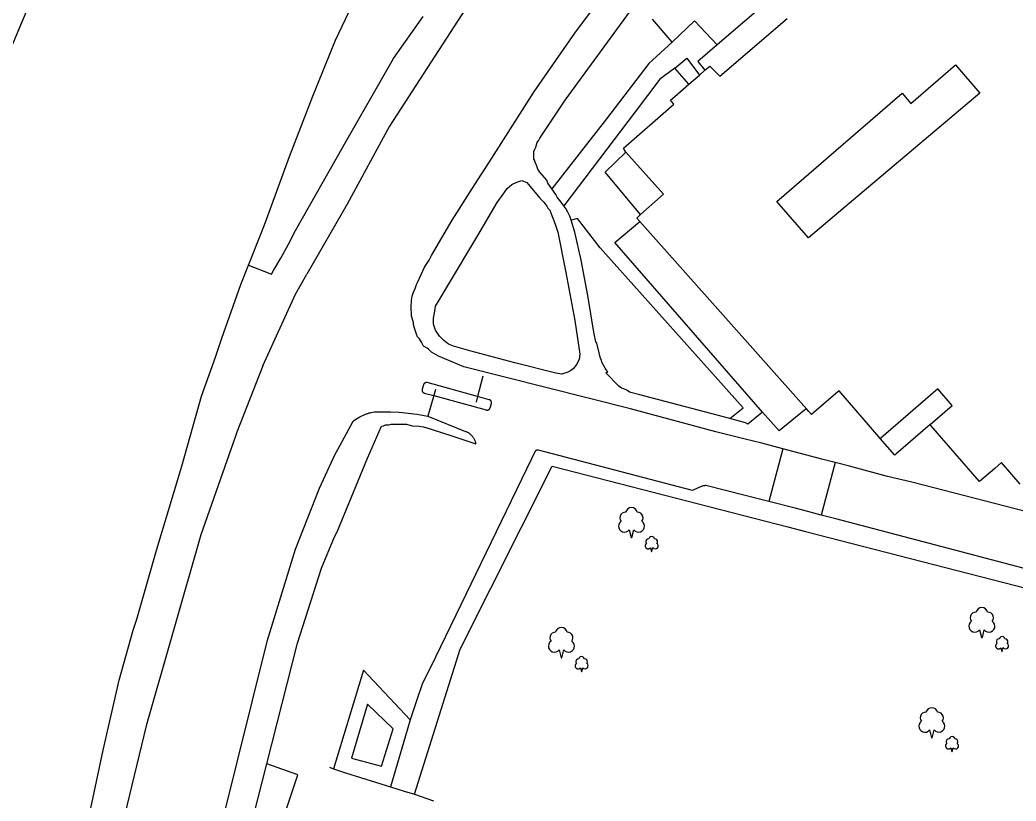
# Model space of a CAD drawing. Extents: x 427500 to 429848, y 434500 to 436505.
# Drawn here: x 429163.1 to 429262.6, y 434868.1 to 434946.2 of the extents above; entities that cross this region are included whole.
import ezdxf

# ---------------------------------------------------------------- set-up
doc = ezdxf.new("R2010")
doc.units = 0
doc.layers.add('LPTIP_Ex_Base', color=8, linetype='Continuous')

msp = doc.modelspace()

# ---------------------------------------------------------------- linework, layer by layer
at = {"layer": 'LPTIP_Ex_Base', "color": 251, "true_color": 0x636466}
for p, q in [((429165.628, 434951.629), (429160.741, 434940.027)), ((429218.5, 434944.9), (429222.55, 434950.35)), ((429194.6, 434944.2), (429196.8, 434948.8)), ((429207.95, 434947.9), (429200, 434935.6)), ((429217.55, 434938.2), (429224.7, 434948)), ((429238.4, 434948.6), (429232.724, 434943.708)), ((429200.4, 434942.35), (429203.35, 434946.55)), ((429228.226, 434943.98), (429226.25, 434946.3)), ((429230.46, 434946.131), (429228.226, 434943.98)), ((429232.724, 434943.708), (429230.46, 434946.131)), ((429233, 434940.6), (429239.7, 434946.35)), ((429214.4, 434939), (429218.5, 434944.9)), ((429192.35, 434938.6), (429194.6, 434944.2)), ((429228.226, 434943.98), (429225.883, 434941.85)), ((429232.724, 434943.708), (429230.8, 434942.05)), ((429195.35, 434933.55), (429200.4, 434942.35)), ((429228.5, 434941.4), (429229.7, 434942.4)), ((429229.7, 434942.4), (429230.95, 434940.7)), ((429230.8, 434942.05), (429231.5, 434941.2)), ((429225.883, 434941.85), (429221.66, 434936.318)), ((429228.5, 434941.4), (429226.979, 434940.284)), ((429229.9, 434939.8), (429228.5, 434941.4)), ((429230.95, 434940.7), (429231.5, 434941.2)), ((429231.5, 434941.2), (429232, 434941.6)), ((429232, 434941.6), (429233, 434940.6)), ((429252.07, 434937.875), (429256.513, 434941.711)), ((429256.513, 434941.711), (429258.945, 434938.894)), ((429226.979, 434940.284), (429224.528, 434937.026)), ((429229.9, 434939.8), (429230.95, 434940.7)), ((429210.2, 434932.4), (429214.4, 434939)), ((429228.5, 434938.55), (429229.9, 434939.8)), ((429190, 434932.55), (429192.35, 434938.6)), ((429215, 434934.4), (429217.55, 434938.2)), ((429228.05, 434938.2), (429228.5, 434938.55)), ((429228.4, 434937.8), (429228.05, 434938.2)), ((429238.67, 434928.077), (429251.194, 434938.889)), ((429258.945, 434938.894), (429241.829, 434924.418)), ((429251.194, 434938.889), (429252.07, 434937.875)), ((429224.528, 434937.026), (429217.416, 434927.615)), ((429223.35, 434933.4), (429228.4, 434937.8)), ((429221.66, 434936.318), (429216.2, 434929.324)), ((429200, 434935.6), (429195.75, 434927.8)), ((429214.6, 434933.5), (429214.75, 434933.95)), ((429214.75, 434933.95), (429214.9, 434934.2)), ((429214.9, 434934.2), (429215, 434934.4)), ((429190.6, 434925.15), (429195.35, 434933.55)), ((429214.4, 434933.05), (429214.5, 434933.3)), ((429214.4, 434932.3), (429214.4, 434933.05)), ((429214.5, 434933.3), (429214.6, 434933.5)), ((429221.55, 434931), (429223.6, 434933)), ((429223.6, 434933), (429223.35, 434933.4)), ((429227.35, 434928.8), (429223.6, 434933)), ((429187.6, 434926), (429190, 434932.55)), ((429208.5, 434929.75), (429210.2, 434932.4)), ((429214.46, 434932.18), (429214.4, 434932.3)), ((429214.55, 434932), (429214.46, 434932.18)), ((429214.7, 434931.6), (429214.55, 434932)), ((429214.8, 434931.3), (429214.7, 434931.6)), ((429215, 434931), (429214.8, 434931.3)), ((429215.7, 434930.2), (429215, 434931)), ((429225.05, 434926.75), (429221.55, 434931)), ((429212.2, 434929.75), (429212.7, 434930)), ((429212.7, 434930), (429213.2, 434930.15)), ((429213.2, 434930.15), (429213.7, 434929.95)), ((429215.8, 434929.9), (429215.7, 434930.2)), ((429206.25, 434926.2), (429208.5, 434929.75)), ((429211.35, 434928.8), (429211.75, 434929.35)), ((429211.75, 434929.35), (429212.2, 434929.75)), ((429213.7, 434929.95), (429214.05, 434929.55)), ((429214.05, 434929.55), (429215, 434928.4)), ((429216.2, 434929.324), (429215.8, 434929.9)), ((429216.6, 434928.75), (429216.2, 434929.324)), ((429210.75, 434927.95), (429211.35, 434928.8)), ((429215, 434928.4), (429215.4, 434928)), ((429215.4, 434928), (429215.7, 434927.6)), ((429216.75, 434928.5), (429216.6, 434928.75)), ((429217.15, 434928), (429216.75, 434928.5)), ((429217.416, 434927.615), (429217.15, 434928)), ((429225.05, 434926.75), (429227.35, 434928.8)), ((429241.829, 434924.418), (429238.67, 434928.077)), ((429195.75, 434927.8), (429191.75, 434920.81)), ((429208.8, 434924.65), (429210.75, 434927.95)), ((429215.7, 434927.6), (429215.8, 434927.4)), ((429215.8, 434927.4), (429216, 434927.2)), ((429216, 434927.2), (429216.2, 434926.65)), ((429217.6, 434927.35), (429217.416, 434927.615)), ((429217.8, 434927), (429217.6, 434927.35)), ((429218, 434926.6), (429217.8, 434927)), ((429187.2, 434924.95), (429187.6, 434926)), ((429204.2, 434922.65), (429206.25, 434926.2)), ((429216.2, 434926.65), (429216.4, 434926.15)), ((429216.4, 434926.15), (429216.6, 434925.6)), ((429218.15, 434926.2), (429218, 434926.6)), ((429218.773, 434926.354), (429218.15, 434926.2)), ((429218.5, 434925), (429218.15, 434926.2)), ((429221.02, 434923.436), (429218.773, 434926.354)), ((429222.5, 434923.95), (429225, 434926.05)), ((429224.7, 434926.4), (429225.05, 434926.75)), ((429225, 434926.05), (429224.7, 434926.4)), ((429241.631, 434907.346), (429225, 434926.05)), ((429189.9, 434923.8), (429190.6, 434925.15)), ((429216.6, 434925.6), (429216.8, 434925)), ((429216.8, 434925), (429217.6, 434920.95)), ((429219.15, 434922.2), (429218.5, 434925)), ((429185.9, 434921.7), (429187.2, 434924.95)), ((429205.8, 434919.6), (429208.8, 434924.65)), ((429189.15, 434922.4), (429189.9, 434923.8)), ((429235.335, 434907.432), (429221.02, 434923.436)), ((429237.25, 434907), (429222.5, 434923.95)), ((429188.4, 434921.15), (429189.15, 434922.4)), ((429203.5, 434921.5), (429203.95, 434922.2)), ((429203.95, 434922.2), (429204.2, 434922.65)), ((429219.8, 434918.65), (429219.15, 434922.2)), ((429185.15, 434919.75), (429185.9, 434921.7)), ((429185.9, 434921.7), (429188.2, 434920.8)), ((429188.2, 434920.8), (429188.4, 434921.15)), ((429203.15, 434920.75), (429203.5, 434921.5)), ((429190.6, 434918.8), (429191.75, 434920.81)), ((429202.8, 434919.95), (429203.15, 434920.75)), ((429217.6, 434920.95), (429218.5, 434916.15)), ((429183.25, 434914.4), (429185.15, 434919.75)), ((429202.4, 434919), (429202.55, 434919.35)), ((429202.55, 434919.35), (429202.7, 434919.75)), ((429202.7, 434919.75), (429202.8, 434919.95)), ((429204.95, 434918.2), (429205.8, 434919.6)), ((429187.35, 434911.65), (429190.6, 434918.8)), ((429202.2, 434918.2), (429202.25, 434918.6)), ((429202.2, 434918), (429202.2, 434918.2)), ((429202.25, 434918.6), (429202.4, 434919)), ((429204.6, 434917.6), (429204.95, 434918.2)), ((429220.4, 434915), (429219.8, 434918.65)), ((429202.15, 434917.65), (429202.2, 434918)), ((429202.15, 434917.3), (429202.15, 434917.65)), ((429202.2, 434916.9), (429202.15, 434917.3)), ((429204.5, 434916.9), (429204.6, 434917.6)), ((429202.2, 434916.6), (429202.2, 434916.9)), ((429202.4, 434915.95), (429202.2, 434916.6)), ((429204.4, 434916.4), (429204.5, 434916.9)), ((429204.4, 434915.8), (429204.4, 434916.4)), ((429218.5, 434916.15), (429219, 434912.8)), ((429202.4, 434915.75), (429202.4, 434915.95)), ((429202.5, 434915.4), (429202.4, 434915.75)), ((429202.7, 434914.8), (429202.5, 434915.4)), ((429204.6, 434915.2), (429204.4, 434915.8)), ((429205, 434914.6), (429204.6, 434915.2)), ((429182.6, 434912.5), (429183.25, 434914.4)), ((429202.8, 434914.55), (429202.7, 434914.8)), ((429203, 434914.35), (429202.8, 434914.55)), ((429203.2, 434914), (429203, 434914.35)), ((429205.4, 434914.2), (429205, 434914.6)), ((429205.9, 434913.8), (429205.4, 434914.2)), ((429220.6, 434914.05), (429220.4, 434915)), ((429220.7, 434913.9), (429220.6, 434914.05)), ((429203.4, 434913.6), (429203.2, 434914)), ((429203.75, 434913.4), (429203.4, 434913.6)), ((429203.9, 434913.3), (429203.75, 434913.4)), ((429204.2, 434913), (429203.9, 434913.3)), ((429206.4, 434913.6), (429205.9, 434913.8)), ((429208, 434913.15), (429206.4, 434913.6)), ((429212.5, 434911.95), (429208, 434913.15)), ((429220.95, 434912.95), (429220.7, 434913.9)), ((429181.2, 434908.6), (429182.6, 434912.5)), ((429204.9, 434912.6), (429204.2, 434913)), ((429207.4, 434911.55), (429204.9, 434912.6)), ((429218.95, 434912.3), (429218.7, 434911.8)), ((429219, 434912.8), (429218.95, 434912.3)), ((429221.05, 434912.5), (429220.95, 434912.95)), ((429221.16, 434912.17), (429221.05, 434912.5)), ((429221.2, 434912.05), (429221.16, 434912.17)), ((429187.35, 434911.65), (429184.75, 434905)), ((429224.05, 434907.35), (429207.4, 434911.55)), ((429216.6, 434910.9), (429212.5, 434911.95)), ((429218.09, 434911.18), (429217.8, 434911)), ((429218.35, 434911.35), (429218.09, 434911.18)), ((429218.7, 434911.8), (429218.35, 434911.35)), ((429221.25, 434911.95), (429221.2, 434912.05)), ((429221.55, 434911.4), (429221.25, 434911.95)), ((429221.8, 434911), (429221.55, 434911.4)), ((429209.327, 434910.599), (429208.794, 434908.565)), ((429217.2, 434910.8), (429216.6, 434910.9)), ((429217.8, 434911), (429217.2, 434910.8)), ((429221.6, 434910.95), (429221.8, 434911)), ((429222.9, 434909.6), (429221.6, 434910.95)), ((429203.245, 434909.233), (429203.244, 434909.22)), ((429203.244, 434909.22), (429203.244, 434909.207)), ((429203.244, 434909.207), (429203.244, 434909.193)), ((429203.244, 434909.193), (429203.244, 434909.18)), ((429203.244, 434909.18), (429203.246, 434909.166)), ((429203.247, 434909.247), (429203.245, 434909.233)), ((429203.246, 434909.166), (429203.247, 434909.153)), ((429203.249, 434909.26), (429203.247, 434909.247)), ((429203.247, 434909.153), (429203.25, 434909.14)), ((429203.252, 434909.273), (429203.249, 434909.26)), ((429203.25, 434909.14), (429203.253, 434909.127)), ((429203.256, 434909.286), (429203.252, 434909.273)), ((429203.253, 434909.127), (429203.257, 434909.114)), ((429203.379, 434909.731), (429203.256, 434909.286)), ((429203.257, 434909.114), (429203.261, 434909.101)), ((429203.261, 434909.101), (429203.266, 434909.088)), ((429203.266, 434909.088), (429203.271, 434909.076)), ((429203.271, 434909.076), (429203.277, 434909.064)), ((429203.384, 434909.745), (429203.379, 434909.731)), ((429203.39, 434909.759), (429203.384, 434909.745)), ((429203.396, 434909.772), (429203.39, 434909.759)), ((429203.402, 434909.786), (429203.396, 434909.772)), ((429203.409, 434909.798), (429203.402, 434909.786)), ((429203.417, 434909.811), (429203.409, 434909.798)), ((429203.426, 434909.823), (429203.417, 434909.811)), ((429203.434, 434909.835), (429203.426, 434909.823)), ((429203.444, 434909.846), (429203.434, 434909.835)), ((429203.454, 434909.857), (429203.444, 434909.846)), ((429203.464, 434909.868), (429203.454, 434909.857)), ((429203.475, 434909.878), (429203.464, 434909.868)), ((429203.486, 434909.887), (429203.475, 434909.878)), ((429203.498, 434909.896), (429203.486, 434909.887)), ((429203.51, 434909.905), (429203.498, 434909.896)), ((429203.522, 434909.913), (429203.51, 434909.905)), ((429203.547, 434909.926), (429203.522, 434909.913)), ((429203.561, 434909.932), (429203.547, 434909.926)), ((429203.574, 434909.938), (429203.561, 434909.932)), ((429203.588, 434909.943), (429203.574, 434909.938)), ((429203.602, 434909.947), (429203.588, 434909.943)), ((429203.617, 434909.951), (429203.602, 434909.947)), ((429203.631, 434909.954), (429203.617, 434909.951)), ((429203.646, 434909.956), (429203.631, 434909.954)), ((429203.66, 434909.958), (429203.646, 434909.956)), ((429203.675, 434909.959), (429203.66, 434909.958)), ((429203.69, 434909.959), (429203.675, 434909.959)), ((429203.704, 434909.959), (429203.69, 434909.959)), ((429203.719, 434909.958), (429203.704, 434909.959)), ((429203.734, 434909.956), (429203.719, 434909.958)), ((429203.748, 434909.954), (429203.734, 434909.956)), ((429208.794, 434908.565), (429203.748, 434909.954)), ((429204.582, 434909.27), (429204.406, 434908.657)), ((429223.15, 434909.4), (429222.9, 434909.6)), ((429223.4, 434909.35), (429223.15, 434909.4)), ((429223.7, 434909.2), (429223.4, 434909.35)), ((429223.95, 434909), (429223.7, 434909.2)), ((429244.905, 434909.133), (429244.558, 434908.833)), ((429248.863, 434904.551), (429244.905, 434909.133)), ((429254.761, 434909.335), (429254.022, 434908.696)), ((429256.202, 434907.669), (429254.761, 434909.335)), ((429179.25, 434901.6), (429181.2, 434908.6)), ((429203.277, 434909.064), (429203.285, 434909.049)), ((429203.285, 434909.049), (429203.292, 434909.038)), ((429203.292, 434909.038), (429203.3, 434909.027)), ((429203.3, 434909.027), (429203.308, 434909.016)), ((429203.308, 434909.016), (429203.317, 434909.006)), ((429203.317, 434909.006), (429203.326, 434908.996)), ((429203.326, 434908.996), (429203.335, 434908.987)), ((429203.335, 434908.987), (429203.345, 434908.978)), ((429203.345, 434908.978), (429203.356, 434908.969)), ((429203.356, 434908.969), (429203.367, 434908.961)), ((429203.367, 434908.961), (429203.378, 434908.953)), ((429203.378, 434908.953), (429203.389, 434908.946)), ((429203.389, 434908.946), (429203.401, 434908.94)), ((429203.401, 434908.94), (429203.413, 434908.934)), ((429203.413, 434908.934), (429203.425, 434908.928)), ((429203.425, 434908.928), (429203.438, 434908.923)), ((429203.438, 434908.923), (429203.45, 434908.919)), ((429203.45, 434908.919), (429203.47, 434908.913)), ((429203.47, 434908.913), (429204.406, 434908.657)), ((429204.406, 434908.657), (429203.885, 434906.84)), ((429204.406, 434908.657), (429209.636, 434907.225)), ((429208.794, 434908.565), (429208.647, 434908.003)), ((429209.951, 434908.247), (429208.794, 434908.565)), ((429209.975, 434908.24), (429209.951, 434908.247)), ((429209.988, 434908.235), (429209.975, 434908.24)), ((429210.001, 434908.23), (429209.988, 434908.235)), ((429210.014, 434908.224), (429210.001, 434908.23)), ((429210.026, 434908.218), (429210.014, 434908.224)), ((429210.038, 434908.211), (429210.026, 434908.218)), ((429210.05, 434908.204), (429210.038, 434908.211)), ((429210.061, 434908.196), (429210.05, 434908.204)), ((429210.073, 434908.187), (429210.061, 434908.196)), ((429210.083, 434908.178), (429210.073, 434908.187)), ((429210.094, 434908.169), (429210.083, 434908.178)), ((429210.103, 434908.159), (429210.094, 434908.169)), ((429210.113, 434908.148), (429210.103, 434908.159)), ((429210.122, 434908.138), (429210.113, 434908.148)), ((429210.131, 434908.125), (429210.122, 434908.138)), ((429210.139, 434908.113), (429210.131, 434908.125)), ((429210.146, 434908.101), (429210.139, 434908.113)), ((429210.153, 434908.089), (429210.146, 434908.101)), ((429210.159, 434908.076), (429210.153, 434908.089)), ((429210.165, 434908.063), (429210.159, 434908.076)), ((429225, 434908.75), (429223.95, 434909)), ((429233.996, 434906.362), (429225, 434908.75)), ((429244.558, 434908.833), (429242.157, 434906.755)), ((429254.022, 434908.696), (429249.068, 434904.417)), ((429209.636, 434907.225), (429209.65, 434907.221)), ((429209.65, 434907.221), (429209.664, 434907.217)), ((429209.664, 434907.217), (429209.678, 434907.214)), ((429209.678, 434907.214), (429209.693, 434907.212)), ((429209.693, 434907.212), (429209.707, 434907.21)), ((429209.707, 434907.21), (429209.722, 434907.209)), ((429209.722, 434907.209), (429209.736, 434907.208)), ((429209.736, 434907.208), (429209.751, 434907.209)), ((429209.751, 434907.209), (429209.766, 434907.209)), ((429209.766, 434907.209), (429209.78, 434907.211)), ((429209.78, 434907.211), (429209.795, 434907.213)), ((429209.795, 434907.213), (429209.809, 434907.216)), ((429209.809, 434907.216), (429209.823, 434907.219)), ((429209.823, 434907.219), (429209.837, 434907.223)), ((429209.837, 434907.223), (429209.862, 434907.232)), ((429209.862, 434907.232), (429209.876, 434907.238)), ((429209.876, 434907.238), (429209.889, 434907.245)), ((429209.889, 434907.245), (429209.902, 434907.252)), ((429209.902, 434907.252), (429209.914, 434907.259)), ((429209.914, 434907.259), (429209.926, 434907.268)), ((429209.926, 434907.268), (429209.938, 434907.276)), ((429209.938, 434907.276), (429209.949, 434907.286)), ((429209.949, 434907.286), (429209.96, 434907.296)), ((429209.96, 434907.296), (429209.97, 434907.306)), ((429209.97, 434907.306), (429209.98, 434907.316)), ((429209.98, 434907.316), (429209.99, 434907.328)), ((429209.99, 434907.328), (429209.999, 434907.339)), ((429209.999, 434907.339), (429210.007, 434907.351)), ((429210.007, 434907.351), (429210.015, 434907.363)), ((429210.015, 434907.363), (429210.023, 434907.376)), ((429210.023, 434907.376), (429210.03, 434907.389)), ((429210.03, 434907.389), (429210.036, 434907.402)), ((429210.036, 434907.402), (429210.041, 434907.416)), ((429210.041, 434907.416), (429210.047, 434907.433)), ((429210.047, 434907.433), (429210.178, 434907.871)), ((429210.169, 434908.05), (429210.165, 434908.063)), ((429210.174, 434908.037), (429210.169, 434908.05)), ((429210.178, 434908.023), (429210.174, 434908.037)), ((429210.181, 434908.01), (429210.178, 434908.023)), ((429210.178, 434907.871), (429210.181, 434907.885)), ((429210.183, 434907.996), (429210.181, 434908.01)), ((429210.181, 434907.885), (429210.184, 434907.899)), ((429210.185, 434907.982), (429210.183, 434907.996)), ((429210.184, 434907.899), (429210.186, 434907.912)), ((429210.187, 434907.968), (429210.185, 434907.982)), ((429210.186, 434907.912), (429210.187, 434907.926)), ((429210.187, 434907.954), (429210.187, 434907.968)), ((429210.187, 434907.94), (429210.187, 434907.954)), ((429210.187, 434907.926), (429210.187, 434907.94)), ((429232.6, 434905.05), (429224.05, 434907.35)), ((429233.996, 434906.362), (429235.335, 434907.432)), ((429241.45, 434907.2), (429238.9, 434905.15)), ((429241.631, 434907.346), (429241.45, 434907.2)), ((429241.888, 434907.057), (429241.631, 434907.346)), ((429255.472, 434907.039), (429256.202, 434907.669)), ((429194.841, 434903.265), (429196.353, 434906.112)), ((429196.353, 434906.112), (429196.517, 434906.231)), ((429196.517, 434906.231), (429196.686, 434906.343)), ((429196.686, 434906.343), (429196.859, 434906.448)), ((429196.859, 434906.448), (429197.037, 434906.545)), ((429197.037, 434906.545), (429197.219, 434906.636)), ((429197.219, 434906.636), (429197.404, 434906.718)), ((429197.404, 434906.718), (429197.592, 434906.794)), ((429197.592, 434906.794), (429197.783, 434906.861)), ((429197.783, 434906.861), (429197.833, 434906.876)), ((429197.833, 434906.876), (429197.977, 434906.92)), ((429197.977, 434906.92), (429198.077, 434906.946)), ((429198.077, 434906.946), (429198.173, 434906.972)), ((429198.173, 434906.972), (429198.468, 434907.033)), ((429198.468, 434907.033), (429198.618, 434907.034)), ((429198.618, 434907.034), (429200.089, 434907.044)), ((429200.089, 434907.044), (429200.97, 434907)), ((429200.97, 434907), (429201.848, 434906.919)), ((429201.848, 434906.919), (429202.722, 434906.803)), ((429202.722, 434906.803), (429203.818, 434906.606)), ((429203.885, 434906.84), (429203.818, 434906.606)), ((429203.818, 434906.606), (429207.598, 434905.083)), ((429235.55, 434905.95), (429233.996, 434906.362)), ((429237.25, 434907), (429235.8, 434905.8)), ((429238.9, 434905.15), (429237.25, 434907)), ((429242.157, 434906.755), (429241.888, 434907.057)), ((429253.991, 434905.762), (429255.472, 434907.039)), ((429197.8, 434902.4), (429199.2, 434905.6)), ((429199.2, 434905.6), (429199.4, 434905.65)), ((429199.4, 434905.65), (429199.6, 434905.75)), ((429199.6, 434905.75), (429199.9, 434905.75)), ((429199.9, 434905.75), (429200.15, 434905.8)), ((429200.15, 434905.8), (429201.7, 434905.8)), ((429201.7, 434905.8), (429202.25, 434905.65)), ((429202.25, 434905.65), (429202.95, 434905.6)), ((429202.95, 434905.6), (429203.4, 434905.55)), ((429203.4, 434905.55), (429204.05, 434905.35)), ((429204.05, 434905.35), (429205.4, 434904.9)), ((429235.8, 434905.8), (429235.55, 434905.95)), ((429253.991, 434905.762), (429250.555, 434902.799)), ((429254.058, 434905.684), (429253.991, 434905.762)), ((429258.91, 434900.061), (429254.058, 434905.684)), ((429184.6, 434904.6), (429181.15, 434894.75)), ((429184.75, 434905), (429184.6, 434904.6)), ((429205.4, 434904.9), (429206.005, 434904.699)), ((429206.005, 434904.699), (429208.61, 434903.831)), ((429207.598, 434905.083), (429207.662, 434905.057)), ((429207.662, 434905.057), (429207.724, 434905.027)), ((429207.724, 434905.027), (429207.75, 434905.014)), ((429207.75, 434905.014), (429207.786, 434904.995)), ((429207.786, 434904.995), (429207.845, 434904.961)), ((429207.845, 434904.961), (429207.903, 434904.924)), ((429207.903, 434904.924), (429207.96, 434904.884)), ((429207.96, 434904.884), (429208.015, 434904.842)), ((429208.015, 434904.842), (429208.068, 434904.798)), ((429208.068, 434904.798), (429208.119, 434904.752)), ((429208.119, 434904.752), (429208.169, 434904.704)), ((429208.169, 434904.704), (429208.216, 434904.653)), ((429208.216, 434904.653), (429208.261, 434904.601)), ((429208.261, 434904.601), (429208.304, 434904.547)), ((429208.304, 434904.547), (429208.35, 434904.482)), ((429208.35, 434904.482), (429208.387, 434904.424)), ((429208.387, 434904.424), (429208.422, 434904.365)), ((429208.422, 434904.365), (429208.455, 434904.304)), ((429208.455, 434904.304), (429208.485, 434904.242)), ((429208.485, 434904.242), (429208.512, 434904.178)), ((429208.512, 434904.178), (429208.537, 434904.114)), ((429208.537, 434904.114), (429208.558, 434904.048)), ((429235.529, 434904.318), (429232.6, 434905.05)), ((429237.2, 434903.9), (429235.529, 434904.318)), ((429249.017, 434904.373), (429248.863, 434904.551)), ((429249.068, 434904.417), (429249.017, 434904.373)), ((429250.453, 434902.711), (429249.017, 434904.373)), ((429194.55, 434902.8), (429194.841, 434903.265)), ((429208.558, 434904.048), (429208.577, 434903.982)), ((429208.577, 434903.982), (429208.594, 434903.915)), ((429208.594, 434903.915), (429208.61, 434903.831)), ((429214.553, 434903.107), (429214.544, 434903.096)), ((429214.562, 434903.117), (429214.553, 434903.107)), ((429214.572, 434903.127), (429214.562, 434903.117)), ((429214.582, 434903.137), (429214.572, 434903.127)), ((429214.592, 434903.146), (429214.582, 434903.137)), ((429214.603, 434903.155), (429214.592, 434903.146)), ((429214.614, 434903.163), (429214.603, 434903.155)), ((429214.626, 434903.171), (429214.614, 434903.163)), ((429214.638, 434903.178), (429214.626, 434903.171)), ((429214.65, 434903.185), (429214.638, 434903.178)), ((429214.663, 434903.191), (429214.65, 434903.185)), ((429214.679, 434903.197), (429214.663, 434903.191)), ((429214.692, 434903.202), (429214.679, 434903.197)), ((429214.705, 434903.206), (429214.692, 434903.202)), ((429214.719, 434903.21), (429214.705, 434903.206)), ((429214.733, 434903.212), (429214.719, 434903.21)), ((429214.746, 434903.215), (429214.733, 434903.212)), ((429214.76, 434903.216), (429214.746, 434903.215)), ((429214.774, 434903.217), (429214.76, 434903.216)), ((429214.788, 434903.218), (429214.774, 434903.217)), ((429214.802, 434903.217), (429214.788, 434903.218)), ((429214.816, 434903.216), (429214.802, 434903.217)), ((429214.83, 434903.215), (429214.816, 434903.216)), ((429214.844, 434903.213), (429214.83, 434903.215)), ((429214.857, 434903.21), (429214.844, 434903.213)), ((429214.871, 434903.207), (429214.857, 434903.21)), ((429230.26, 434899.165), (429214.871, 434903.207)), ((429239.277, 434903.35), (429237.2, 434903.9)), ((429239.277, 434903.35), (429237.898, 434898.065)), ((429241.547, 434902.749), (429239.277, 434903.35)), ((429193, 434899.4), (429194.55, 434902.8)), ((429194.75, 434895.05), (429197.8, 434902.4)), ((429214.175, 434902.345), (429204.6, 434882.5)), ((429214.513, 434903.045), (429214.175, 434902.345)), ((429214.521, 434903.061), (429214.513, 434903.045)), ((429214.528, 434903.073), (429214.521, 434903.061)), ((429214.536, 434903.085), (429214.528, 434903.073)), ((429214.544, 434903.096), (429214.536, 434903.085)), ((429243.193, 434902.314), (429241.547, 434902.749)), ((429244.493, 434901.97), (429243.193, 434902.314)), ((429250.555, 434902.799), (429250.453, 434902.711)), ((429176.75, 434893.3), (429179.25, 434901.6)), ((429207.05, 434883.3), (429216.25, 434901.6)), ((429216.25, 434901.6), (429239.79, 434895.53)), ((429244.493, 434901.97), (429243.119, 434896.714)), ((429245.924, 434901.591), (429244.493, 434901.97)), ((429249.736, 434900.582), (429245.924, 434901.591)), ((429260.446, 434901.386), (429258.91, 434900.061)), ((429261.113, 434901.962), (429260.446, 434901.386)), ((429262.981, 434899.803), (429261.113, 434901.962)), ((429252.16, 434900.013), (429249.736, 434900.582)), ((429190.6, 434893.3), (429193, 434899.4)), ((429230.903, 434899.474), (429230.26, 434899.165)), ((429230.983, 434899.514), (429230.903, 434899.474)), ((429231.044, 434899.541), (429230.983, 434899.514)), ((429231.107, 434899.565), (429231.044, 434899.541)), ((429231.171, 434899.587), (429231.107, 434899.565)), ((429231.236, 434899.606), (429231.171, 434899.587)), ((429231.333, 434899.629), (429231.236, 434899.606)), ((429231.399, 434899.641), (429231.333, 434899.629)), ((429231.466, 434899.65), (429231.399, 434899.641)), ((429231.533, 434899.656), (429231.466, 434899.65)), ((429231.6, 434899.66), (429231.533, 434899.656)), ((429237.472, 434898.173), (429231.6, 434899.66)), ((429264.691, 434896.777), (429252.16, 434900.013)), ((429237.898, 434898.065), (429237.472, 434898.173)), ((429240.5, 434897.392), (429237.898, 434898.065)), ((429241.768, 434897.064), (429240.5, 434897.392)), ((429243.119, 434896.714), (429241.768, 434897.064)), ((429244.559, 434896.336), (429243.119, 434896.714)), ((429263.291, 434891.396), (429244.559, 434896.336)), ((429239.79, 434895.53), (429241.53, 434895.08)), ((429181.15, 434894.75), (429175.7, 434875.65)), ((429193.2, 434891.4), (429194.5, 434894.55)), ((429194.5, 434894.55), (429194.75, 434895.05)), ((429241.53, 434895.08), (429285.05, 434883.85)), ((429174.75, 434886.3), (429176.75, 434893.3)), ((429187.8, 434884.2), (429190.6, 434893.3)), ((429190.8, 434883.9), (429193.2, 434891.4)), ((429174.4, 434885.2), (429174.75, 434886.3)), ((429173, 434880.2), (429174.4, 434885.2)), ((429182.15, 434861.5), (429187.8, 434884.2)), ((429187.738, 434871.86), (429190.8, 434883.9)), ((429202.5, 434868.8), (429207.05, 434883.3)), ((429204.6, 434882.5), (429203.25, 434879.8)), ((429197.4, 434881.2), (429194.4, 434871.35)), ((429202.05, 434876.25), (429197.4, 434881.2)), ((429171.4, 434873.2), (429173, 434880.2)), ((429203.25, 434879.8), (429202.7, 434878.15)), ((429197.8, 434877.8), (429196.2, 434872.4)), ((429200.35, 434875.35), (429197.8, 434877.8)), ((429202.7, 434878.15), (429202.05, 434876.25)), ((429202.05, 434876.25), (429201.6, 434874.65)), ((429175.7, 434875.65), (429169.8, 434851.55)), ((429199.2, 434871.6), (429200.35, 434875.35)), ((429201.6, 434874.65), (429200.1, 434869.55)), ((429169.7, 434865.2), (429171.4, 434873.2)), ((429196.2, 434872.4), (429199.2, 434871.6)), ((429186.4, 434866.6), (429187.738, 434871.86)), ((429190.848, 434870.753), (429187.738, 434871.86)), ((429194, 434871.5), (429194.4, 434871.35)), ((429194.4, 434871.35), (429195.6, 434870.95)), ((429183.402, 434848.704), (429190.848, 434870.753)), ((429195.6, 434870.95), (429200.1, 434869.55)), ((429200.1, 434869.55), (429201.45, 434869.1)), ((429201.45, 434869.1), (429202.5, 434868.8)), ((429202.5, 434868.8), (429204.4, 434868.15))]:
    msp.add_line(p, q, dxfattribs=at)
for points in [[(429223.126, 434896.097), (429222.99, 434895.969), (429222.901, 434895.806), (429222.866, 434895.623), (429222.888, 434895.439), (429222.967, 434895.27), (429223.094, 434895.134), (429223.256, 434895.043), (429223.439, 434895.007), (429223.624, 434895.028), (429223.793, 434895.106), (429223.93, 434895.232), (429223.931, 434895.235), (429224.132, 434894.461), (429224.212, 434894.461), (429224.393, 434895.244), (429224.393, 434895.244), (429224.529, 434895.113), (429224.699, 434895.031), (429224.885, 434895.007), (429225.07, 434895.041), (429225.236, 434895.131), (429225.364, 434895.269), (429225.444, 434895.439), (429225.467, 434895.626), (429225.43, 434895.811), (429225.338, 434895.975), (429225.199, 434896.102), (429225.287, 434896.259), (429225.319, 434896.436), (429225.294, 434896.615), (429225.212, 434896.775), (429225.083, 434896.901), (429224.92, 434896.979), (429224.741, 434897), (429224.741, 434897), (429224.664, 434897.184), (429224.531, 434897.331), (429224.356, 434897.427), (429224.16, 434897.461), (429223.964, 434897.427), (429223.789, 434897.331), (429223.656, 434897.184), (429223.579, 434897), (429223.399, 434896.978), (429223.236, 434896.9), (429223.107, 434896.773), (429223.025, 434896.611), (429223.001, 434896.431), (429223.036, 434896.254), (429223.126, 434896.097)], [(429225.663, 434893.887), (429225.648, 434893.876), (429225.634, 434893.864), (429225.62, 434893.852), (429225.608, 434893.838), (429225.596, 434893.824), (429225.585, 434893.808), (429225.575, 434893.793), (429225.566, 434893.776), (429225.558, 434893.759), (429225.551, 434893.742), (429225.545, 434893.724), (429225.54, 434893.706), (429225.537, 434893.688), (429225.535, 434893.669), (429225.533, 434893.651), (429225.533, 434893.632), (429225.534, 434893.613), (429225.537, 434893.595), (429225.54, 434893.576), (429225.545, 434893.558), (429225.55, 434893.541), (429225.557, 434893.523), (429225.565, 434893.506), (429225.574, 434893.49), (429225.584, 434893.474), (429225.595, 434893.459), (429225.607, 434893.444), (429225.619, 434893.431), (429225.633, 434893.418), (429225.647, 434893.406), (429225.662, 434893.395), (429225.678, 434893.385), (429225.694, 434893.376), (429225.711, 434893.367), (429225.729, 434893.36), (429225.746, 434893.355), (429225.764, 434893.35), (429225.783, 434893.346), (429225.801, 434893.344), (429225.82, 434893.342), (429225.838, 434893.342), (429225.857, 434893.343), (429225.876, 434893.345), (429225.894, 434893.349), (429225.912, 434893.353), (429225.93, 434893.359), (429225.947, 434893.365), (429225.964, 434893.373), (429225.981, 434893.382), (429225.997, 434893.392), (429226.012, 434893.403), (429226.027, 434893.414), (429226.04, 434893.427), (429226.053, 434893.441), (429226.065, 434893.455), (429226.066, 434893.456), (429226.167, 434893.069), (429226.194, 434893.069), (429226.297, 434893.461), (429226.297, 434893.461), (429226.395, 434893.377), (429226.52, 434893.343), (429226.647, 434893.364), (429226.753, 434893.436), (429226.819, 434893.547), (429226.832, 434893.676), (429226.79, 434893.797), (429226.7, 434893.89), (429226.754, 434894.003), (429226.752, 434894.129), (429226.695, 434894.241), (429226.595, 434894.316), (429226.471, 434894.339), (429226.413, 434894.458), (429226.309, 434894.54), (429226.181, 434894.569), (429226.052, 434894.54), (429225.948, 434894.458), (429225.89, 434894.339), (429225.766, 434894.316), (429225.665, 434894.24), (429225.608, 434894.127), (429225.608, 434894.001), (429225.663, 434893.887)], [(429258.126, 434886.097), (429257.99, 434885.969), (429257.901, 434885.806), (429257.866, 434885.623), (429257.888, 434885.439), (429257.967, 434885.27), (429258.094, 434885.134), (429258.256, 434885.043), (429258.439, 434885.007), (429258.624, 434885.028), (429258.793, 434885.106), (429258.93, 434885.232), (429258.931, 434885.235), (429259.132, 434884.461), (429259.212, 434884.461), (429259.393, 434885.244), (429259.393, 434885.244), (429259.529, 434885.113), (429259.699, 434885.031), (429259.885, 434885.007), (429260.07, 434885.041), (429260.236, 434885.131), (429260.364, 434885.269), (429260.444, 434885.439), (429260.467, 434885.626), (429260.43, 434885.811), (429260.338, 434885.975), (429260.199, 434886.102), (429260.287, 434886.259), (429260.319, 434886.436), (429260.294, 434886.615), (429260.212, 434886.775), (429260.083, 434886.901), (429259.92, 434886.979), (429259.741, 434887), (429259.741, 434887), (429259.664, 434887.184), (429259.531, 434887.331), (429259.356, 434887.427), (429259.16, 434887.461), (429258.964, 434887.427), (429258.789, 434887.331), (429258.656, 434887.184), (429258.579, 434887), (429258.399, 434886.978), (429258.236, 434886.9), (429258.107, 434886.773), (429258.025, 434886.611), (429258.001, 434886.431), (429258.036, 434886.254), (429258.126, 434886.097)], [(429216.126, 434884.097), (429215.99, 434883.969), (429215.901, 434883.806), (429215.866, 434883.623), (429215.888, 434883.439), (429215.967, 434883.27), (429216.094, 434883.134), (429216.256, 434883.043), (429216.439, 434883.007), (429216.624, 434883.028), (429216.793, 434883.106), (429216.93, 434883.232), (429216.931, 434883.235), (429217.132, 434882.461), (429217.212, 434882.461), (429217.393, 434883.244), (429217.393, 434883.244), (429217.529, 434883.113), (429217.699, 434883.031), (429217.885, 434883.007), (429218.07, 434883.041), (429218.236, 434883.131), (429218.364, 434883.269), (429218.444, 434883.439), (429218.467, 434883.626), (429218.43, 434883.811), (429218.338, 434883.975), (429218.199, 434884.102), (429218.287, 434884.259), (429218.319, 434884.436), (429218.294, 434884.615), (429218.212, 434884.775), (429218.083, 434884.901), (429217.92, 434884.979), (429217.741, 434885), (429217.741, 434885), (429217.664, 434885.184), (429217.531, 434885.331), (429217.356, 434885.427), (429217.16, 434885.461), (429216.964, 434885.427), (429216.789, 434885.331), (429216.656, 434885.184), (429216.579, 434885), (429216.399, 434884.978), (429216.236, 434884.9), (429216.107, 434884.773), (429216.025, 434884.611), (429216.001, 434884.431), (429216.036, 434884.254), (429216.126, 434884.097)], [(429260.663, 434883.887), (429260.648, 434883.876), (429260.634, 434883.864), (429260.62, 434883.852), (429260.608, 434883.838), (429260.596, 434883.824), (429260.585, 434883.808), (429260.575, 434883.793), (429260.566, 434883.776), (429260.558, 434883.759), (429260.551, 434883.742), (429260.545, 434883.724), (429260.54, 434883.706), (429260.537, 434883.688), (429260.535, 434883.669), (429260.533, 434883.651), (429260.533, 434883.632), (429260.534, 434883.613), (429260.537, 434883.595), (429260.54, 434883.576), (429260.545, 434883.558), (429260.55, 434883.541), (429260.557, 434883.523), (429260.565, 434883.506), (429260.574, 434883.49), (429260.584, 434883.474), (429260.595, 434883.459), (429260.607, 434883.444), (429260.619, 434883.431), (429260.633, 434883.418), (429260.647, 434883.406), (429260.662, 434883.395), (429260.678, 434883.385), (429260.694, 434883.376), (429260.711, 434883.367), (429260.729, 434883.36), (429260.746, 434883.355), (429260.764, 434883.35), (429260.783, 434883.346), (429260.801, 434883.344), (429260.82, 434883.342), (429260.838, 434883.342), (429260.857, 434883.343), (429260.876, 434883.345), (429260.894, 434883.349), (429260.912, 434883.353), (429260.93, 434883.359), (429260.947, 434883.365), (429260.964, 434883.373), (429260.981, 434883.382), (429260.997, 434883.392), (429261.012, 434883.403), (429261.027, 434883.414), (429261.04, 434883.427), (429261.053, 434883.441), (429261.065, 434883.455), (429261.066, 434883.456), (429261.167, 434883.069), (429261.194, 434883.069), (429261.297, 434883.461), (429261.297, 434883.461), (429261.395, 434883.377), (429261.52, 434883.343), (429261.647, 434883.364), (429261.753, 434883.436), (429261.819, 434883.547), (429261.832, 434883.676), (429261.79, 434883.797), (429261.7, 434883.89), (429261.754, 434884.003), (429261.752, 434884.129), (429261.695, 434884.241), (429261.595, 434884.316), (429261.471, 434884.339), (429261.413, 434884.458), (429261.309, 434884.54), (429261.181, 434884.569), (429261.052, 434884.54), (429260.948, 434884.458), (429260.89, 434884.339), (429260.766, 434884.316), (429260.665, 434884.24), (429260.608, 434884.127), (429260.608, 434884.001), (429260.663, 434883.887)], [(429218.663, 434881.887), (429218.648, 434881.876), (429218.634, 434881.864), (429218.62, 434881.852), (429218.608, 434881.838), (429218.596, 434881.824), (429218.585, 434881.808), (429218.575, 434881.793), (429218.566, 434881.776), (429218.558, 434881.759), (429218.551, 434881.742), (429218.545, 434881.724), (429218.54, 434881.706), (429218.537, 434881.688), (429218.535, 434881.669), (429218.533, 434881.651), (429218.533, 434881.632), (429218.534, 434881.613), (429218.537, 434881.595), (429218.54, 434881.576), (429218.545, 434881.558), (429218.55, 434881.541), (429218.557, 434881.523), (429218.565, 434881.506), (429218.574, 434881.49), (429218.584, 434881.474), (429218.595, 434881.459), (429218.607, 434881.444), (429218.619, 434881.431), (429218.633, 434881.418), (429218.647, 434881.406), (429218.662, 434881.395), (429218.678, 434881.385), (429218.694, 434881.376), (429218.711, 434881.367), (429218.729, 434881.36), (429218.746, 434881.355), (429218.764, 434881.35), (429218.783, 434881.346), (429218.801, 434881.344), (429218.82, 434881.342), (429218.838, 434881.342), (429218.857, 434881.343), (429218.876, 434881.345), (429218.894, 434881.349), (429218.912, 434881.353), (429218.93, 434881.359), (429218.947, 434881.365), (429218.964, 434881.373), (429218.981, 434881.382), (429218.997, 434881.392), (429219.012, 434881.403), (429219.027, 434881.414), (429219.04, 434881.427), (429219.053, 434881.441), (429219.065, 434881.455), (429219.066, 434881.456), (429219.167, 434881.069), (429219.194, 434881.069), (429219.297, 434881.461), (429219.297, 434881.461), (429219.395, 434881.377), (429219.52, 434881.343), (429219.647, 434881.364), (429219.753, 434881.436), (429219.819, 434881.547), (429219.832, 434881.676), (429219.79, 434881.797), (429219.7, 434881.89), (429219.754, 434882.003), (429219.752, 434882.129), (429219.695, 434882.241), (429219.595, 434882.316), (429219.471, 434882.339), (429219.413, 434882.458), (429219.309, 434882.54), (429219.181, 434882.569), (429219.052, 434882.54), (429218.948, 434882.458), (429218.89, 434882.339), (429218.766, 434882.316), (429218.665, 434882.24), (429218.608, 434882.127), (429218.608, 434882.001), (429218.663, 434881.887)], [(429253.126, 434876.097), (429252.99, 434875.969), (429252.901, 434875.806), (429252.866, 434875.623), (429252.888, 434875.439), (429252.967, 434875.27), (429253.094, 434875.134), (429253.256, 434875.043), (429253.439, 434875.007), (429253.624, 434875.028), (429253.793, 434875.106), (429253.93, 434875.232), (429253.931, 434875.235), (429254.132, 434874.461), (429254.212, 434874.461), (429254.393, 434875.244), (429254.393, 434875.244), (429254.529, 434875.113), (429254.699, 434875.031), (429254.885, 434875.007), (429255.07, 434875.041), (429255.236, 434875.131), (429255.364, 434875.269), (429255.444, 434875.439), (429255.467, 434875.626), (429255.43, 434875.811), (429255.338, 434875.975), (429255.199, 434876.102), (429255.287, 434876.259), (429255.319, 434876.436), (429255.294, 434876.615), (429255.212, 434876.775), (429255.083, 434876.901), (429254.92, 434876.979), (429254.741, 434877), (429254.741, 434877), (429254.664, 434877.184), (429254.531, 434877.331), (429254.356, 434877.427), (429254.16, 434877.461), (429253.964, 434877.427), (429253.789, 434877.331), (429253.656, 434877.184), (429253.579, 434877), (429253.399, 434876.978), (429253.236, 434876.9), (429253.107, 434876.773), (429253.025, 434876.611), (429253.001, 434876.431), (429253.036, 434876.254), (429253.126, 434876.097)], [(429255.663, 434873.887), (429255.648, 434873.876), (429255.634, 434873.864), (429255.62, 434873.852), (429255.608, 434873.838), (429255.596, 434873.824), (429255.585, 434873.808), (429255.575, 434873.793), (429255.566, 434873.776), (429255.558, 434873.759), (429255.551, 434873.742), (429255.545, 434873.724), (429255.54, 434873.706), (429255.537, 434873.688), (429255.535, 434873.669), (429255.533, 434873.651), (429255.533, 434873.632), (429255.534, 434873.613), (429255.537, 434873.595), (429255.54, 434873.576), (429255.545, 434873.558), (429255.55, 434873.541), (429255.557, 434873.523), (429255.565, 434873.506), (429255.574, 434873.49), (429255.584, 434873.474), (429255.595, 434873.459), (429255.607, 434873.444), (429255.619, 434873.431), (429255.633, 434873.418), (429255.647, 434873.406), (429255.662, 434873.395), (429255.678, 434873.385), (429255.694, 434873.376), (429255.711, 434873.367), (429255.729, 434873.36), (429255.746, 434873.355), (429255.764, 434873.35), (429255.783, 434873.346), (429255.801, 434873.344), (429255.82, 434873.342), (429255.838, 434873.342), (429255.857, 434873.343), (429255.876, 434873.345), (429255.894, 434873.349), (429255.912, 434873.353), (429255.93, 434873.359), (429255.947, 434873.365), (429255.964, 434873.373), (429255.981, 434873.382), (429255.997, 434873.392), (429256.012, 434873.403), (429256.027, 434873.414), (429256.04, 434873.427), (429256.053, 434873.441), (429256.065, 434873.455), (429256.066, 434873.456), (429256.167, 434873.069), (429256.194, 434873.069), (429256.297, 434873.461), (429256.297, 434873.461), (429256.395, 434873.377), (429256.52, 434873.343), (429256.647, 434873.364), (429256.753, 434873.436), (429256.819, 434873.547), (429256.832, 434873.676), (429256.79, 434873.797), (429256.7, 434873.89), (429256.754, 434874.003), (429256.752, 434874.129), (429256.695, 434874.241), (429256.595, 434874.316), (429256.471, 434874.339), (429256.413, 434874.458), (429256.309, 434874.54), (429256.181, 434874.569), (429256.052, 434874.54), (429255.948, 434874.458), (429255.89, 434874.339), (429255.766, 434874.316), (429255.665, 434874.24), (429255.608, 434874.127), (429255.608, 434874.001), (429255.663, 434873.887)]]:
    msp.add_lwpolyline(points, dxfattribs=at)

doc.saveas('drawing.dxf')
